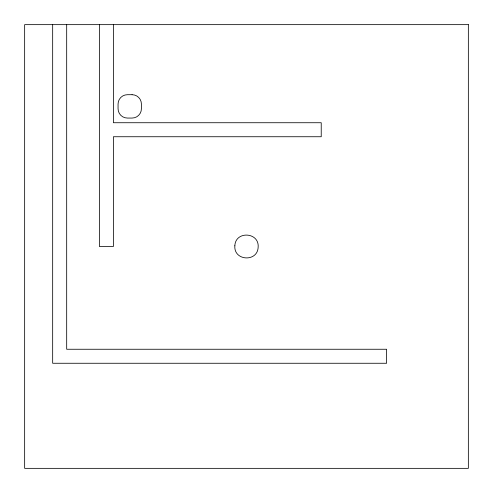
<?xml version="1.0" encoding="UTF-8"?>
<svg xmlns="http://www.w3.org/2000/svg" width="493" height="493" viewBox="0 0 493 493"><rect width="100%" height="100%" fill="white"/><g stroke="black" fill="none" stroke-linecap="round" stroke-linejoin="round"><path stroke-width="0.74" d="M113.39 24.65L113.39 122.732L321.226 122.732L321.226 136.74L113.39 136.74L113.39 246.5L99.376 246.5L99.376 24.65M66.684 24.65L66.684 349.254L386.617 349.254L386.617 363.261L52.671 363.261L52.671 24.65M234.847 245.773C233.571 260.939 257.537 262.412 258.153 247.227C259.429 232.061 235.463 230.588 234.847 245.773M468.35 24.65L24.65 24.65L24.65 468.35L468.35 468.35L468.35 24.65M132.075 94.705L127.404 94.705A9.342 9.342 0 0 0 118.061 104.048L118.061 108.719A9.342 9.342 0 0 0 127.404 118.061L132.075 118.061A9.342 9.342 0 0 0 141.411 108.719L141.411 104.048A9.342 9.342 0 0 0 132.075 94.705"/></g></svg>
